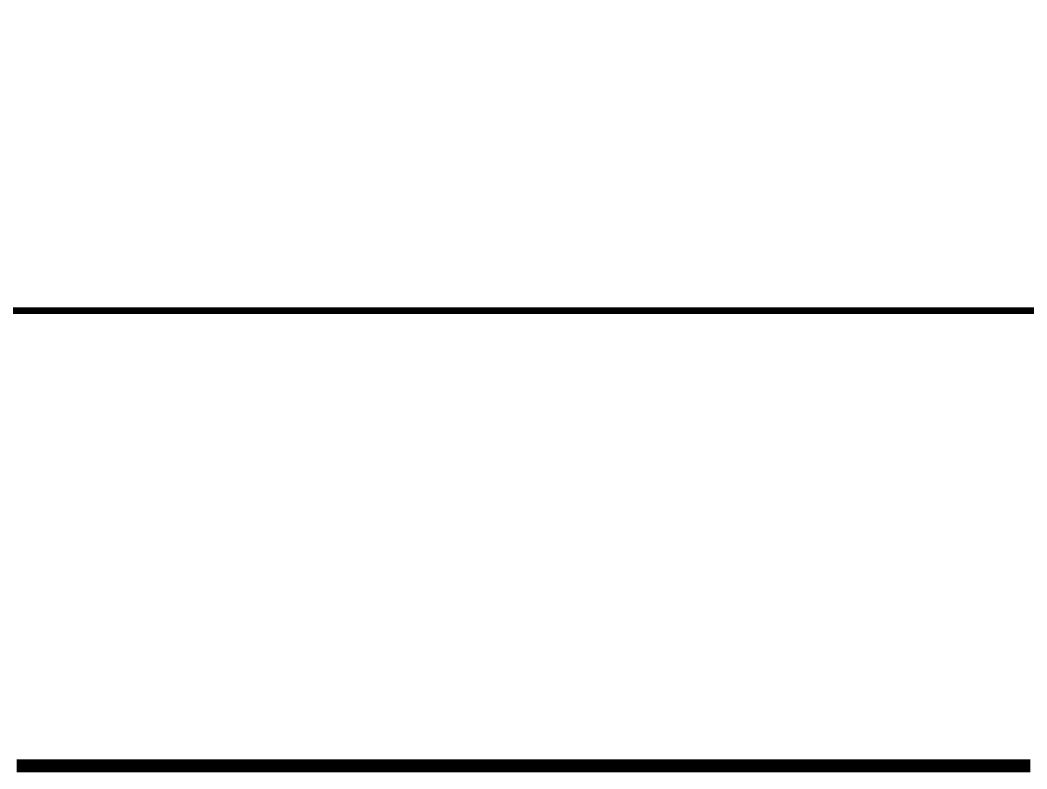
# Model space of a CAD drawing. Header units: inches. Extents: x 16 to 776, y 37 to 575.
# Drawn here: x 648.42 to 674.42, y 415.83 to 435.17 of the extents above; entities that cross this region are included whole.
import ezdxf

# ---------------------------------------------------------------- set-up
doc = ezdxf.new("R2010")
doc.units = ezdxf.units.IN
doc.header["$MEASUREMENT"] = 0
doc.layers.add('P', color=250, linetype='CONTINUOUS', lineweight=100)
doc.layers.add('Text', color=250, linetype='CONTINUOUS', lineweight=100)
doc.styles.get("Standard").update_dxf_attribs({"font": 'txt', "width": 0.75})

msp = doc.modelspace()

# ---------------------------------------------------------------- linework, layer by layer
at = {"layer": 'P', "color": 0, "linetype": 'Continuous'}
for points in [[(635, 427.667), (700.5, 427.667)], [(648.333, 416), (648.5, 416)], [(648.333, 416), (648.5, 416)], [(648.5, 416), (648.667, 416)], [(648.5, 416), (648.667, 416)], [(648.667, 416), (648.667, 416)], [(648.667, 416), (648.833, 416)], [(648.667, 416), (648.667, 416)], [(648.667, 416), (648.833, 416)], [(648.833, 416), (649, 416)], [(648.833, 416), (649, 416)], [(649, 416), (649, 416)], [(649, 416), (649.167, 416)], [(649, 416), (649, 416)], [(649, 416), (649.167, 416)], [(649.167, 416), (649.333, 416)], [(649.167, 416), (649.333, 416)], [(649.333, 416), (649.5, 416)], [(649.333, 416), (649.5, 416)], [(649.5, 416), (649.5, 416)], [(649.5, 416), (649.667, 416)], [(649.5, 416), (649.5, 416)], [(649.5, 416), (649.667, 416)], [(649.667, 416), (649.833, 416)], [(649.667, 416), (649.833, 416)], [(649.833, 416), (650, 416)], [(649.833, 416), (650, 416)], [(650, 416), (650, 416)], [(650, 416), (650.167, 416)], [(650, 416), (650, 416)], [(650, 416), (650.167, 416)], [(650.167, 416), (650.333, 416)], [(650.167, 416), (650.333, 416)], [(650.333, 416), (650.333, 416)], [(650.333, 416), (650.5, 416)], [(650.333, 416), (650.333, 416)], [(650.333, 416), (650.5, 416)], [(650.5, 416), (650.667, 416)], [(650.5, 416), (650.667, 416)], [(650.5, 416), (650.667, 416)], [(650.667, 416), (650.833, 416)], [(650.667, 416), (650.833, 416)], [(650.667, 416), (650.833, 416)], [(650.667, 416), (650.833, 416)], [(650.833, 416), (650.833, 416)], [(650.833, 416), (650.833, 416)], [(650.833, 416), (651, 416)], [(650.833, 416), (650.833, 416)], [(650.833, 416), (651, 416)], [(651, 416), (651.167, 416)], [(651, 416), (651.167, 416)], [(651.167, 416), (651.167, 416)], [(651.167, 416), (651.333, 416)], [(651.167, 416), (651.167, 416)], [(651.167, 416), (651.333, 416)], [(651.167, 416), (651.167, 416)], [(651.167, 416), (651.333, 416)], [(651.333, 416), (651.5, 416)], [(651.333, 416), (651.5, 416)], [(651.5, 416), (651.667, 416)], [(651.5, 416), (651.667, 416)], [(651.667, 416), (651.667, 416)], [(651.667, 416), (651.833, 416)], [(651.667, 416), (651.667, 416)], [(651.667, 416), (651.833, 416)], [(651.667, 416), (651.667, 416)], [(651.667, 416), (651.833, 416)], [(651.833, 416), (652, 416)], [(651.833, 416), (652, 416)], [(652, 416), (652, 416)], [(652, 416), (652.167, 416)], [(652, 416), (652, 416)], [(652, 416), (652.167, 416)], [(652, 416), (652.167, 416)], [(652.167, 416), (652.333, 416)], [(652.167, 416), (652.333, 416)], [(652.167, 416), (652.333, 416)], [(652.333, 416), (652.5, 416)], [(652.333, 416), (652.5, 416)], [(652.5, 416), (652.5, 416)], [(652.5, 416), (652.667, 416)], [(652.5, 416), (652.5, 416)], [(652.5, 416), (652.667, 416)], [(652.667, 416), (652.833, 416)], [(652.667, 416), (652.833, 416)], [(652.667, 416), (652.833, 416)], [(652.833, 416), (653, 416)], [(652.833, 416), (653, 416)], [(652.833, 416), (653, 416)], [(653, 416), (653, 416)], [(653, 416), (653.167, 416)], [(653, 416), (653, 416)], [(653, 416), (653.167, 416)], [(653.167, 416), (653.333, 416)], [(653.167, 416), (653.333, 416)], [(653.333, 416), (653.333, 416)], [(653.333, 416), (653.5, 416)], [(653.333, 416), (653.333, 416)], [(653.333, 416), (653.5, 416)], [(653.5, 416), (653.667, 416)], [(653.5, 416), (653.667, 416)], [(653.667, 416), (653.833, 416)], [(653.667, 416), (653.833, 416)], [(653.833, 416), (653.833, 416)], [(653.833, 416), (654, 416)], [(653.833, 416), (653.833, 416)], [(653.833, 416), (654, 416)], [(654, 416), (654.167, 416)], [(654, 416), (654.167, 416)], [(654.167, 416), (654.167, 416)], [(654.167, 416), (654.333, 416)], [(654.167, 416), (654.167, 416)], [(654.167, 416), (654.333, 416)], [(654.333, 416), (654.5, 416)], [(654.333, 416), (654.5, 416)], [(654.5, 416), (654.667, 416)], [(654.5, 416), (654.667, 416)], [(654.667, 416), (654.667, 416)], [(654.667, 416), (654.833, 416)], [(654.667, 416), (654.667, 416)], [(654.667, 416), (654.833, 416)], [(654.833, 416), (655, 416)], [(654.833, 416), (655, 416)], [(655, 416), (655, 416)], [(655, 416), (655.167, 416)], [(655, 416), (655, 416)], [(655, 416), (655.167, 416)], [(655.167, 416), (655.333, 416)], [(655.167, 416), (655.333, 416)], [(655.333, 416), (655.5, 416)], [(655.333, 416), (655.5, 416)], [(655.5, 416), (655.5, 416)], [(655.5, 416), (655.667, 416)], [(655.5, 416), (655.5, 416)], [(655.5, 416), (655.667, 416)], [(655.667, 416), (655.833, 416)], [(655.667, 416), (655.833, 416)], [(655.833, 416), (656, 416)], [(655.833, 416), (656, 416)], [(656, 416), (656, 416)], [(656, 416), (656.167, 416)], [(656, 416), (656, 416)], [(656, 416), (656.167, 416)], [(656.167, 416), (656.333, 416)], [(656.167, 416), (656.333, 416)], [(656.333, 416), (656.333, 416)], [(656.333, 416), (656.5, 416)], [(656.333, 416), (656.333, 416)], [(656.333, 416), (656.5, 416)], [(656.5, 416), (656.667, 416)], [(656.5, 416), (656.667, 416)], [(656.667, 416), (656.833, 416)], [(656.667, 416), (656.833, 416)], [(656.833, 416), (656.833, 416)], [(656.833, 416), (657, 416)], [(656.833, 416), (656.833, 416)], [(656.833, 416), (657, 416)], [(657, 416), (657.167, 416)], [(657, 416), (657.167, 416)], [(657.167, 416), (657.167, 416)], [(657.167, 416), (657.333, 416)], [(657.167, 416), (657.167, 416)], [(657.167, 416), (657.333, 416)], [(657.333, 416), (657.5, 416)], [(657.333, 416), (657.5, 416)], [(657.5, 416), (657.667, 416)], [(657.5, 416), (657.667, 416)], [(657.667, 416), (657.667, 416)], [(657.667, 416), (657.833, 416)], [(657.667, 416), (657.667, 416)], [(657.667, 416), (657.833, 416)], [(657.833, 416), (658, 416)], [(657.833, 416), (658, 416)], [(658, 416), (658, 416)], [(658, 416), (658.167, 416)], [(658, 416), (658, 416)], [(658, 416), (658.167, 416)], [(658.167, 416), (658.333, 416)], [(658.167, 416), (658.333, 416)], [(658.333, 416), (658.5, 416)], [(658.333, 416), (658.5, 416)], [(658.5, 416), (658.5, 416)], [(658.5, 416), (658.667, 416)], [(658.5, 416), (658.5, 416)], [(658.5, 416), (658.667, 416)], [(658.667, 416), (658.833, 416)], [(658.667, 416), (658.833, 416)], [(658.833, 416), (659, 416)], [(658.833, 416), (659, 416)], [(659, 416), (659, 416)], [(659, 416), (659.167, 416)], [(659, 416), (659, 416)], [(659, 416), (659.167, 416)], [(659, 416), (659, 416)], [(659, 416), (659.167, 416)], [(659.167, 416), (659.333, 416)], [(659.167, 416), (659.333, 416)], [(659.333, 416), (659.333, 416)], [(659.333, 416), (659.5, 416)], [(659.333, 416), (659.333, 416)], [(659.333, 416), (659.5, 416)], [(659.333, 416), (659.5, 416)], [(659.5, 416), (659.667, 416)], [(659.5, 416), (659.667, 416)], [(659.5, 416), (659.667, 416)], [(659.667, 416), (659.833, 416)], [(659.667, 416), (659.833, 416)], [(659.833, 416), (659.833, 416)], [(659.833, 416), (660, 416)], [(659.833, 416), (659.833, 416)], [(659.833, 416), (660, 416)], [(659.833, 416), (660, 416)], [(660, 416), (660.167, 416)], [(660, 416), (660.167, 416)], [(660, 416), (660.167, 416)], [(660.167, 416), (660.167, 416)], [(660.167, 416), (660.333, 416)], [(660.167, 416), (660.167, 416)], [(660.167, 416), (660.333, 416)], [(660.333, 416), (660.5, 416)], [(660.333, 416), (660.5, 416)], [(660.333, 416), (660.5, 416)], [(660.5, 416), (660.667, 416)], [(660.5, 416), (660.667, 416)], [(660.5, 416), (660.667, 416)], [(660.667, 416), (660.667, 416)], [(660.667, 416), (660.833, 416)], [(660.667, 416), (660.667, 416)], [(660.667, 416), (660.833, 416)], [(660.833, 416), (661, 416)], [(660.833, 416), (661, 416)], [(661, 416), (661, 416)], [(661, 416), (661.167, 416)], [(661, 416), (661, 416)], [(661, 416), (661.167, 416)], [(661.167, 416), (661.333, 416)], [(661.167, 416), (661.333, 416)], [(661.333, 416), (661.5, 416)], [(661.333, 416), (661.5, 416)], [(661.5, 416), (661.5, 416)], [(661.5, 416), (661.667, 416)], [(661.5, 416), (661.5, 416)], [(661.5, 416), (661.667, 416)], [(661.667, 416), (661.833, 416)], [(661.667, 416), (661.833, 416)], [(661.833, 416), (662, 416)], [(661.833, 416), (662, 416)], [(662, 416), (662, 416)], [(662, 416), (662.167, 416)], [(662, 416), (662, 416)], [(662, 416), (662.167, 416)], [(662.167, 416), (662.333, 416)], [(662.167, 416), (662.333, 416)], [(662.333, 416), (662.333, 416)], [(662.333, 416), (662.5, 416)], [(662.333, 416), (662.333, 416)], [(662.333, 416), (662.5, 416)], [(662.5, 416), (662.667, 416)], [(662.5, 416), (662.667, 416)], [(662.5, 416), (662.667, 416)], [(662.667, 416), (662.833, 416)], [(662.667, 416), (662.833, 416)], [(662.667, 416), (662.833, 416)], [(662.833, 416), (662.833, 416)], [(662.833, 416), (663, 416)], [(662.833, 416), (662.833, 416)], [(662.833, 416), (663, 416)], [(663, 416), (663.167, 416)], [(663, 416), (663.167, 416)], [(663.167, 416), (663.167, 416)], [(663.167, 416), (663.333, 416)], [(663.167, 416), (663.167, 416)], [(663.167, 416), (663.333, 416)], [(663.333, 416), (663.5, 416)], [(663.333, 416), (663.5, 416)], [(663.5, 416), (663.667, 416)], [(663.5, 416), (663.667, 416)], [(663.667, 416), (663.667, 416)], [(663.667, 416), (663.833, 416)], [(663.667, 416), (663.667, 416)], [(663.667, 416), (663.833, 416)], [(663.833, 416), (664, 416)], [(663.833, 416), (664, 416)], [(664, 416), (664, 416)], [(664, 416), (664.167, 416)], [(664, 416), (664, 416)], [(664, 416), (664.167, 416)], [(664.167, 416), (664.333, 416)], [(664.167, 416), (664.333, 416)], [(664.333, 416), (664.5, 416)], [(664.333, 416), (664.5, 416)], [(664.5, 416), (664.5, 416)], [(664.5, 416), (664.667, 416)], [(664.5, 416), (664.5, 416)], [(664.5, 416), (664.667, 416)], [(664.667, 416), (664.833, 416)], [(664.667, 416), (664.833, 416)], [(664.667, 416), (664.833, 416)], [(664.833, 416), (665, 416)], [(664.833, 416), (665, 416)], [(664.833, 416), (665, 416)], [(665, 416), (665, 416)], [(665, 416), (665.167, 416)], [(665, 416), (665, 416)], [(665, 416), (665.167, 416)], [(665.167, 416), (665.333, 416)], [(665.167, 416), (665.333, 416)], [(665.167, 416), (665.333, 416)], [(665.333, 416), (665.333, 416)], [(665.333, 416), (665.333, 416)], [(665.333, 416), (665.5, 416)], [(665.333, 416), (665.333, 416)], [(665.333, 416), (665.5, 416)], [(665.5, 416), (665.667, 416)], [(665.5, 416), (665.667, 416)], [(665.667, 416), (665.833, 416)], [(665.667, 416), (665.833, 416)], [(665.833, 416), (665.833, 416)], [(665.833, 416), (666, 416)], [(665.833, 416), (665.833, 416)], [(665.833, 416), (666, 416)], [(666, 416), (666.167, 416)], [(666, 416), (666.167, 416)], [(666.167, 416), (666.167, 416)], [(666.167, 416), (666.333, 416)], [(666.167, 416), (666.167, 416)], [(666.167, 416), (666.333, 416)], [(666.333, 416), (666.5, 416)], [(666.333, 416), (666.5, 416)], [(666.5, 416), (666.667, 416)], [(666.5, 416), (666.667, 416)], [(666.667, 416), (666.667, 416)], [(666.667, 416), (666.833, 416)], [(666.667, 416), (666.667, 416)], [(666.667, 416), (666.833, 416)], [(666.667, 416), (666.833, 416)], [(666.833, 416), (667, 416)], [(666.833, 416), (667, 416)], [(666.833, 416), (667, 416)], [(667, 416), (667, 416)], [(667, 416), (667.167, 416)], [(667, 416), (667, 416)], [(667, 416), (667.167, 416)], [(667.167, 416), (667.333, 416)], [(667.167, 416), (667.333, 416)], [(667.167, 416), (667.333, 416)], [(667.333, 416), (667.5, 416)], [(667.333, 416), (667.5, 416)], [(667.333, 416), (667.5, 416)], [(667.5, 416), (667.5, 416)], [(667.5, 416), (667.667, 416)], [(667.5, 416), (667.5, 416)], [(667.5, 416), (667.667, 416)], [(667.667, 416), (667.833, 416)], [(667.667, 416), (667.833, 416)], [(667.667, 416), (667.833, 416)], [(667.833, 416), (668, 416)], [(667.833, 416), (668, 416)], [(667.833, 416), (668, 416)], [(668, 416), (668, 416)], [(668, 416), (668.167, 416)], [(668, 416), (668, 416)], [(668, 416), (668.167, 416)], [(668.167, 416), (668.333, 416)], [(668.167, 416), (668.333, 416)], [(668.167, 416), (668.333, 416)], [(668.333, 416), (668.333, 416)], [(668.333, 416), (668.333, 416)], [(668.333, 416), (668.5, 416)], [(668.333, 416), (668.333, 416)], [(668.333, 416), (668.5, 416)], [(668.5, 416), (668.667, 416)], [(668.5, 416), (668.667, 416)], [(668.667, 416), (668.833, 416)], [(668.667, 416), (668.833, 416)], [(668.833, 416), (668.833, 416)], [(668.833, 416), (669, 416)], [(668.833, 416), (668.833, 416)], [(668.833, 416), (669, 416)], [(669, 416), (669.167, 416)], [(669, 416), (669.167, 416)], [(669.167, 416), (669.167, 416)], [(669.167, 416), (669.333, 416)], [(669.167, 416), (669.167, 416)], [(669.167, 416), (669.333, 416)], [(669.333, 416), (669.5, 416)], [(669.333, 416), (669.5, 416)], [(669.5, 416), (669.667, 416)], [(669.5, 416), (669.667, 416)], [(669.667, 416), (669.667, 416)], [(669.667, 416), (669.833, 416)], [(669.667, 416), (669.667, 416)], [(669.667, 416), (669.833, 416)], [(669.833, 416), (670, 416)], [(669.833, 416), (670, 416)], [(670, 416), (670, 416)], [(670, 416), (670.167, 416)], [(670, 416), (670, 416)], [(670, 416), (670.167, 416)], [(670.167, 416), (670.333, 416)], [(670.167, 416), (670.333, 416)], [(670.333, 416), (670.5, 416)], [(670.333, 416), (670.5, 416)], [(670.5, 416), (670.5, 416)], [(670.5, 416), (670.667, 416)], [(670.5, 416), (670.5, 416)], [(670.5, 416), (670.667, 416)], [(670.667, 416), (670.833, 416)], [(670.667, 416), (670.833, 416)], [(670.833, 416), (671, 416)], [(670.833, 416), (671, 416)], [(671, 416), (671, 416)], [(671, 416), (671.167, 416)], [(671, 416), (671, 416)], [(671, 416), (671.167, 416)], [(671.167, 416), (671.333, 416)], [(671.167, 416), (671.333, 416)], [(671.333, 416), (671.333, 416)], [(671.333, 416), (671.5, 416)], [(671.333, 416), (671.333, 416)], [(671.333, 416), (671.5, 416)], [(671.5, 416), (671.667, 416)], [(671.5, 416), (671.667, 416)], [(671.667, 416), (671.833, 416)], [(671.667, 416), (671.833, 416)], [(671.833, 416), (671.833, 416)], [(671.833, 416), (672, 416)], [(671.833, 416), (671.833, 416)], [(671.833, 416), (672, 416)], [(672, 416), (672.167, 416)], [(672, 416), (672.167, 416)], [(672.167, 416), (672.167, 416)], [(672.167, 416), (672.333, 416)], [(672.167, 416), (672.167, 416)], [(672.167, 416), (672.333, 416)], [(672.333, 416), (672.5, 416)], [(672.333, 416), (672.5, 416)], [(672.333, 416), (672.5, 416)], [(672.5, 416), (672.667, 416)], [(672.5, 416), (672.667, 416)], [(672.5, 416), (672.667, 416)], [(672.667, 416), (672.667, 416)], [(672.667, 416), (672.833, 416)], [(672.667, 416), (672.667, 416)], [(672.667, 416), (672.833, 416)], [(672.833, 416), (673, 416)], [(672.833, 416), (673, 416)], [(673, 416), (673, 416)], [(673, 416), (673.167, 416)], [(673, 416), (673, 416)], [(673, 416), (673.167, 416)], [(673, 416), (673, 416)], [(673, 416), (673.167, 416)], [(673.167, 416), (673.333, 416)], [(673.167, 416), (673.333, 416)], [(673.333, 416), (673.5, 416)], [(673.333, 416), (673.5, 416)], [(673.5, 416), (673.5, 416)], [(673.5, 416), (673.667, 416)], [(673.5, 416), (673.5, 416)], [(673.5, 416), (673.667, 416)], [(673.5, 416), (673.5, 416)], [(673.5, 416), (673.667, 416)], [(673.667, 416), (673.833, 416)], [(673.667, 416), (673.833, 416)], [(673.833, 416), (674, 416)], [(673.833, 416), (674, 416)], [(674, 416), (674, 416)], [(674, 416), (674.167, 416)], [(674, 416), (674, 416)], [(674, 416), (674.167, 416)], [(674, 416), (674, 416)], [(674, 416), (674.167, 416)], [(674.167, 416), (674.333, 416)], [(674.167, 416), (674.333, 416)], [(674.333, 416), (674.333, 416)], [(674.333, 416), (674.5, 416)], [(674.333, 416), (674.333, 416)], [(674.333, 416), (674.5, 416)], [(648.333, 415.833), (648.5, 415.833)], [(648.333, 415.833), (648.5, 415.833)], [(648.5, 415.833), (648.667, 415.833)], [(648.5, 415.833), (648.667, 415.833)], [(648.5, 415.833), (648.667, 415.833)], [(648.667, 415.833), (648.667, 415.833)], [(648.667, 415.833), (648.667, 415.833)], [(648.667, 415.833), (648.833, 415.833)], [(648.667, 415.833), (648.667, 415.833)], [(648.667, 415.833), (648.833, 415.833)], [(648.667, 415.833), (648.833, 415.833)], [(648.833, 415.833), (649, 415.833)], [(648.833, 415.833), (649, 415.833)], [(648.833, 415.833), (649, 415.833)], [(649, 415.833), (649, 415.833)], [(649, 415.833), (649, 415.833)], [(649, 415.833), (649.167, 415.833)], [(649, 415.833), (649.167, 415.833)], [(649, 415.833), (649.167, 415.833)], [(649.167, 415.833), (649.333, 415.833)], [(649.167, 415.833), (649.333, 415.833)], [(649.167, 415.833), (649.333, 415.833)], [(649.333, 415.833), (649.5, 415.833)], [(649.333, 415.833), (649.5, 415.833)], [(649.333, 415.833), (649.5, 415.833)], [(649.5, 415.833), (649.5, 415.833)], [(649.5, 415.833), (649.5, 415.833)], [(649.5, 415.833), (649.667, 415.833)], [(649.5, 415.833), (649.667, 415.833)], [(649.5, 415.833), (649.667, 415.833)], [(649.667, 415.833), (649.833, 415.833)], [(649.667, 415.833), (649.833, 415.833)], [(649.667, 415.833), (649.833, 415.833)], [(649.833, 415.833), (650, 415.833)], [(649.833, 415.833), (650, 415.833)], [(649.833, 415.833), (650, 415.833)], [(650, 415.833), (650, 415.833)], [(650, 415.833), (650, 415.833)], [(650, 415.833), (650.167, 415.833)], [(650, 415.833), (650.167, 415.833)], [(650, 415.833), (650.167, 415.833)], [(650.167, 415.833), (650.333, 415.833)], [(650.167, 415.833), (650.333, 415.833)], [(650.167, 415.833), (650.333, 415.833)], [(650.333, 415.833), (650.333, 415.833)], [(650.333, 415.833), (650.333, 415.833)], [(650.333, 415.833), (650.5, 415.833)], [(650.333, 415.833), (650.333, 415.833)], [(650.333, 415.833), (650.5, 415.833)], [(650.5, 415.833), (650.667, 415.833)], [(650.5, 415.833), (650.667, 415.833)], [(650.5, 415.833), (650.667, 415.833)], [(650.667, 415.833), (650.833, 415.833)], [(650.667, 415.833), (650.833, 415.833)], [(650.667, 415.833), (650.833, 415.833)], [(650.667, 415.833), (650.833, 415.833)], [(650.833, 415.833), (650.833, 415.833)], [(650.833, 415.833), (650.833, 415.833)], [(650.833, 415.833), (650.833, 415.833)], [(650.833, 415.833), (651, 415.833)], [(650.833, 415.833), (650.833, 415.833)], [(650.833, 415.833), (651, 415.833)], [(650.833, 415.833), (651, 415.833)], [(651, 415.833), (651.167, 415.833)], [(651, 415.833), (651.167, 415.833)], [(651.167, 415.833), (651.167, 415.833)], [(651.167, 415.833), (651.167, 415.833)], [(651.167, 415.833), (651.333, 415.833)], [(651.167, 415.833), (651.167, 415.833)], [(651.167, 415.833), (651.333, 415.833)], [(651.167, 415.833), (651.333, 415.833)], [(651.167, 415.833), (651.333, 415.833)], [(651.333, 415.833), (651.5, 415.833)], [(651.333, 415.833), (651.5, 415.833)], [(651.333, 415.833), (651.5, 415.833)], [(651.5, 415.833), (651.667, 415.833)], [(651.5, 415.833), (651.667, 415.833)], [(651.667, 415.833), (651.667, 415.833)], [(651.667, 415.833), (651.667, 415.833)], [(651.667, 415.833), (651.833, 415.833)], [(651.667, 415.833), (651.667, 415.833)], [(651.667, 415.833), (651.833, 415.833)], [(651.667, 415.833), (651.833, 415.833)], [(651.667, 415.833), (651.833, 415.833)], [(651.833, 415.833), (652, 415.833)], [(651.833, 415.833), (652, 415.833)], [(651.833, 415.833), (652, 415.833)], [(652, 415.833), (652, 415.833)], [(652, 415.833), (652, 415.833)], [(652, 415.833), (652.167, 415.833)], [(652, 415.833), (652.167, 415.833)], [(652, 415.833), (652.167, 415.833)], [(652.167, 415.833), (652.333, 415.833)], [(652.167, 415.833), (652.333, 415.833)], [(652.167, 415.833), (652.333, 415.833)], [(652.167, 415.833), (652.333, 415.833)], [(652.333, 415.833), (652.5, 415.833)], [(652.333, 415.833), (652.5, 415.833)], [(652.333, 415.833), (652.5, 415.833)], [(652.5, 415.833), (652.5, 415.833)], [(652.5, 415.833), (652.5, 415.833)], [(652.5, 415.833), (652.667, 415.833)], [(652.5, 415.833), (652.5, 415.833)], [(652.5, 415.833), (652.667, 415.833)], [(652.667, 415.833), (652.833, 415.833)], [(652.667, 415.833), (652.833, 415.833)], [(652.667, 415.833), (652.833, 415.833)], [(652.833, 415.833), (653, 415.833)], [(652.833, 415.833), (653, 415.833)], [(652.833, 415.833), (653, 415.833)], [(652.833, 415.833), (653, 415.833)], [(653, 415.833), (653, 415.833)], [(653, 415.833), (653, 415.833)], [(653, 415.833), (653.167, 415.833)], [(653, 415.833), (653, 415.833)], [(653, 415.833), (653.167, 415.833)], [(653, 415.833), (653.167, 415.833)], [(653.167, 415.833), (653.333, 415.833)], [(653.167, 415.833), (653.333, 415.833)], [(653.333, 415.833), (653.333, 415.833)], [(653.333, 415.833), (653.333, 415.833)], [(653.333, 415.833), (653.5, 415.833)], [(653.333, 415.833), (653.333, 415.833)], [(653.333, 415.833), (653.5, 415.833)], [(653.333, 415.833), (653.5, 415.833)], [(653.5, 415.833), (653.667, 415.833)], [(653.5, 415.833), (653.667, 415.833)], [(653.5, 415.833), (653.667, 415.833)], [(653.667, 415.833), (653.833, 415.833)], [(653.667, 415.833), (653.833, 415.833)], [(653.833, 415.833), (653.833, 415.833)], [(653.833, 415.833), (653.833, 415.833)], [(653.833, 415.833), (654, 415.833)], [(653.833, 415.833), (653.833, 415.833)], [(653.833, 415.833), (654, 415.833)], [(653.833, 415.833), (654, 415.833)], [(654, 415.833), (654.167, 415.833)], [(654, 415.833), (654.167, 415.833)], [(654, 415.833), (654.167, 415.833)], [(654.167, 415.833), (654.167, 415.833)], [(654.167, 415.833), (654.167, 415.833)], [(654.167, 415.833), (654.333, 415.833)], [(654.167, 415.833), (654.333, 415.833)], [(654.167, 415.833), (654.333, 415.833)], [(654.333, 415.833), (654.5, 415.833)], [(654.333, 415.833), (654.5, 415.833)], [(654.333, 415.833), (654.5, 415.833)], [(654.5, 415.833), (654.667, 415.833)], [(654.5, 415.833), (654.667, 415.833)], [(654.5, 415.833), (654.667, 415.833)], [(654.667, 415.833), (654.667, 415.833)], [(654.667, 415.833), (654.667, 415.833)], [(654.667, 415.833), (654.833, 415.833)], [(654.667, 415.833), (654.667, 415.833)], [(654.667, 415.833), (654.833, 415.833)], [(654.833, 415.833), (655, 415.833)], [(654.833, 415.833), (655, 415.833)], [(654.833, 415.833), (655, 415.833)], [(655, 415.833), (655, 415.833)], [(655, 415.833), (655, 415.833)], [(655, 415.833), (655.167, 415.833)], [(655, 415.833), (655, 415.833)], [(655, 415.833), (655.167, 415.833)], [(655, 415.833), (655.167, 415.833)], [(655.167, 415.833), (655.333, 415.833)], [(655.167, 415.833), (655.333, 415.833)], [(655.333, 415.833), (655.5, 415.833)], [(655.333, 415.833), (655.5, 415.833)], [(655.333, 415.833), (655.5, 415.833)], [(655.5, 415.833), (655.5, 415.833)], [(655.5, 415.833), (655.5, 415.833)], [(655.5, 415.833), (655.667, 415.833)], [(655.5, 415.833), (655.5, 415.833)], [(655.5, 415.833), (655.667, 415.833)], [(655.5, 415.833), (655.667, 415.833)], [(655.667, 415.833), (655.833, 415.833)], [(655.667, 415.833), (655.833, 415.833)], [(655.833, 415.833), (656, 415.833)], [(655.833, 415.833), (656, 415.833)], [(655.833, 415.833), (656, 415.833)], [(656, 415.833), (656, 415.833)], [(656, 415.833), (656, 415.833)], [(656, 415.833), (656.167, 415.833)], [(656, 415.833), (656, 415.833)], [(656, 415.833), (656.167, 415.833)], [(656, 415.833), (656.167, 415.833)], [(656.167, 415.833), (656.333, 415.833)], [(656.167, 415.833), (656.333, 415.833)], [(656.333, 415.833), (656.333, 415.833)], [(656.333, 415.833), (656.333, 415.833)], [(656.333, 415.833), (656.5, 415.833)], [(656.333, 415.833), (656.333, 415.833)], [(656.333, 415.833), (656.5, 415.833)], [(656.333, 415.833), (656.5, 415.833)], [(656.5, 415.833), (656.667, 415.833)], [(656.5, 415.833), (656.667, 415.833)], [(656.5, 415.833), (656.667, 415.833)], [(656.667, 415.833), (656.833, 415.833)], [(656.667, 415.833), (656.833, 415.833)], [(656.667, 415.833), (656.833, 415.833)], [(656.833, 415.833), (656.833, 415.833)], [(656.833, 415.833), (656.833, 415.833)], [(656.833, 415.833), (657, 415.833)], [(656.833, 415.833), (657, 415.833)], [(656.833, 415.833), (657, 415.833)], [(657, 415.833), (657.167, 415.833)], [(657, 415.833), (657.167, 415.833)], [(657, 415.833), (657.167, 415.833)], [(657.167, 415.833), (657.167, 415.833)], [(657.167, 415.833), (657.167, 415.833)], [(657.167, 415.833), (657.333, 415.833)], [(657.167, 415.833), (657.167, 415.833)], [(657.167, 415.833), (657.333, 415.833)], [(657.333, 415.833), (657.5, 415.833)], [(657.333, 415.833), (657.5, 415.833)], [(657.333, 415.833), (657.5, 415.833)], [(657.5, 415.833), (657.667, 415.833)], [(657.5, 415.833), (657.667, 415.833)], [(657.5, 415.833), (657.667, 415.833)], [(657.667, 415.833), (657.667, 415.833)], [(657.667, 415.833), (657.667, 415.833)], [(657.667, 415.833), (657.833, 415.833)], [(657.667, 415.833), (657.667, 415.833)], [(657.667, 415.833), (657.833, 415.833)], [(657.833, 415.833), (658, 415.833)], [(657.833, 415.833), (658, 415.833)], [(657.833, 415.833), (658, 415.833)], [(658, 415.833), (658, 415.833)], [(658, 415.833), (658, 415.833)], [(658, 415.833), (658.167, 415.833)], [(658, 415.833), (658, 415.833)], [(658, 415.833), (658.167, 415.833)], [(658, 415.833), (658.167, 415.833)], [(658.167, 415.833), (658.333, 415.833)], [(658.167, 415.833), (658.333, 415.833)], [(658.333, 415.833), (658.5, 415.833)], [(658.333, 415.833), (658.5, 415.833)], [(658.333, 415.833), (658.5, 415.833)], [(658.5, 415.833), (658.5, 415.833)], [(658.5, 415.833), (658.5, 415.833)], [(658.5, 415.833), (658.667, 415.833)], [(658.5, 415.833), (658.5, 415.833)], [(658.5, 415.833), (658.667, 415.833)], [(658.5, 415.833), (658.667, 415.833)], [(658.667, 415.833), (658.833, 415.833)], [(658.667, 415.833), (658.833, 415.833)], [(658.667, 415.833), (658.833, 415.833)], [(658.833, 415.833), (659, 415.833)], [(658.833, 415.833), (659, 415.833)], [(659, 415.833), (659, 415.833)], [(659, 415.833), (659, 415.833)], [(659, 415.833), (659.167, 415.833)], [(659, 415.833), (659, 415.833)], [(659, 415.833), (659.167, 415.833)], [(659, 415.833), (659.167, 415.833)], [(659, 415.833), (659.167, 415.833)], [(659.167, 415.833), (659.333, 415.833)], [(659.167, 415.833), (659.333, 415.833)], [(659.167, 415.833), (659.333, 415.833)], [(659.333, 415.833), (659.333, 415.833)], [(659.333, 415.833), (659.333, 415.833)], [(659.333, 415.833), (659.5, 415.833)], [(659.333, 415.833), (659.5, 415.833)], [(659.333, 415.833), (659.5, 415.833)], [(659.5, 415.833), (659.667, 415.833)], [(659.5, 415.833), (659.667, 415.833)], [(659.5, 415.833), (659.667, 415.833)], [(659.5, 415.833), (659.667, 415.833)], [(659.667, 415.833), (659.833, 415.833)], [(659.667, 415.833), (659.833, 415.833)], [(659.667, 415.833), (659.833, 415.833)], [(659.833, 415.833), (659.833, 415.833)], [(659.833, 415.833), (659.833, 415.833)], [(659.833, 415.833), (660, 415.833)], [(659.833, 415.833), (660, 415.833)], [(659.833, 415.833), (660, 415.833)], [(660, 415.833), (660.167, 415.833)], [(660, 415.833), (660.167, 415.833)], [(660, 415.833), (660.167, 415.833)], [(660, 415.833), (660.167, 415.833)], [(660.167, 415.833), (660.167, 415.833)], [(660.167, 415.833), (660.167, 415.833)], [(660.167, 415.833), (660.333, 415.833)], [(660.167, 415.833), (660.167, 415.833)], [(660.167, 415.833), (660.333, 415.833)], [(660.333, 415.833), (660.5, 415.833)], [(660.333, 415.833), (660.5, 415.833)], [(660.333, 415.833), (660.5, 415.833)], [(660.5, 415.833), (660.667, 415.833)], [(660.5, 415.833), (660.667, 415.833)], [(660.5, 415.833), (660.667, 415.833)], [(660.5, 415.833), (660.667, 415.833)], [(660.667, 415.833), (660.667, 415.833)], [(660.667, 415.833), (660.667, 415.833)], [(660.667, 415.833), (660.833, 415.833)], [(660.667, 415.833), (660.667, 415.833)], [(660.667, 415.833), (660.833, 415.833)], [(660.667, 415.833), (660.833, 415.833)], [(660.833, 415.833), (661, 415.833)], [(660.833, 415.833), (661, 415.833)], [(660.833, 415.833), (661, 415.833)], [(661, 415.833), (661, 415.833)], [(661, 415.833), (661, 415.833)], [(661, 415.833), (661.167, 415.833)], [(661, 415.833), (661.167, 415.833)], [(661, 415.833), (661.167, 415.833)], [(661.167, 415.833), (661.333, 415.833)], [(661.167, 415.833), (661.333, 415.833)], [(661.167, 415.833), (661.333, 415.833)], [(661.333, 415.833), (661.5, 415.833)], [(661.333, 415.833), (661.5, 415.833)], [(661.333, 415.833), (661.5, 415.833)], [(661.5, 415.833), (661.5, 415.833)], [(661.5, 415.833), (661.5, 415.833)], [(661.5, 415.833), (661.667, 415.833)], [(661.5, 415.833), (661.667, 415.833)], [(661.5, 415.833), (661.667, 415.833)], [(661.667, 415.833), (661.833, 415.833)], [(661.667, 415.833), (661.833, 415.833)], [(661.667, 415.833), (661.833, 415.833)], [(661.833, 415.833), (662, 415.833)], [(661.833, 415.833), (662, 415.833)], [(661.833, 415.833), (662, 415.833)], [(662, 415.833), (662, 415.833)], [(662, 415.833), (662, 415.833)], [(662, 415.833), (662.167, 415.833)], [(662, 415.833), (662.167, 415.833)], [(662, 415.833), (662.167, 415.833)], [(662.167, 415.833), (662.333, 415.833)], [(662.167, 415.833), (662.333, 415.833)], [(662.167, 415.833), (662.333, 415.833)], [(662.333, 415.833), (662.333, 415.833)], [(662.333, 415.833), (662.333, 415.833)], [(662.333, 415.833), (662.5, 415.833)], [(662.333, 415.833), (662.333, 415.833)], [(662.333, 415.833), (662.5, 415.833)], [(662.5, 415.833), (662.667, 415.833)], [(662.5, 415.833), (662.667, 415.833)], [(662.5, 415.833), (662.667, 415.833)], [(662.667, 415.833), (662.833, 415.833)], [(662.667, 415.833), (662.833, 415.833)], [(662.667, 415.833), (662.833, 415.833)], [(662.667, 415.833), (662.833, 415.833)], [(662.833, 415.833), (662.833, 415.833)], [(662.833, 415.833), (662.833, 415.833)], [(662.833, 415.833), (663, 415.833)], [(662.833, 415.833), (662.833, 415.833)], [(662.833, 415.833), (663, 415.833)], [(662.833, 415.833), (663, 415.833)], [(663, 415.833), (663.167, 415.833)], [(663, 415.833), (663.167, 415.833)], [(663.167, 415.833), (663.167, 415.833)], [(663.167, 415.833), (663.167, 415.833)], [(663.167, 415.833), (663.333, 415.833)], [(663.167, 415.833), (663.167, 415.833)], [(663.167, 415.833), (663.333, 415.833)], [(663.167, 415.833), (663.333, 415.833)], [(663.333, 415.833), (663.5, 415.833)], [(663.333, 415.833), (663.5, 415.833)], [(663.333, 415.833), (663.5, 415.833)], [(663.5, 415.833), (663.667, 415.833)], [(663.5, 415.833), (663.667, 415.833)], [(663.667, 415.833), (663.667, 415.833)], [(663.667, 415.833), (663.667, 415.833)], [(663.667, 415.833), (663.833, 415.833)], [(663.667, 415.833), (663.667, 415.833)], [(663.667, 415.833), (663.833, 415.833)], [(663.667, 415.833), (663.833, 415.833)], [(663.833, 415.833), (664, 415.833)], [(663.833, 415.833), (664, 415.833)], [(663.833, 415.833), (664, 415.833)], [(664, 415.833), (664, 415.833)], [(664, 415.833), (664, 415.833)], [(664, 415.833), (664.167, 415.833)], [(664, 415.833), (664.167, 415.833)], [(664, 415.833), (664.167, 415.833)], [(664.167, 415.833), (664.333, 415.833)], [(664.167, 415.833), (664.333, 415.833)], [(664.167, 415.833), (664.333, 415.833)], [(664.333, 415.833), (664.5, 415.833)], [(664.333, 415.833), (664.5, 415.833)], [(664.333, 415.833), (664.5, 415.833)], [(664.5, 415.833), (664.5, 415.833)], [(664.5, 415.833), (664.5, 415.833)], [(664.5, 415.833), (664.667, 415.833)], [(664.5, 415.833), (664.5, 415.833)], [(664.5, 415.833), (664.667, 415.833)], [(664.667, 415.833), (664.833, 415.833)], [(664.667, 415.833), (664.833, 415.833)], [(664.667, 415.833), (664.833, 415.833)], [(664.833, 415.833), (665, 415.833)], [(664.833, 415.833), (665, 415.833)], [(664.833, 415.833), (665, 415.833)], [(664.833, 415.833), (665, 415.833)], [(665, 415.833), (665, 415.833)], [(665, 415.833), (665, 415.833)], [(665, 415.833), (665.167, 415.833)], [(665, 415.833), (665, 415.833)], [(665, 415.833), (665.167, 415.833)], [(665.167, 415.833), (665.333, 415.833)], [(665.167, 415.833), (665.333, 415.833)], [(665.167, 415.833), (665.333, 415.833)], [(665.333, 415.833), (665.333, 415.833)], [(665.333, 415.833), (665.333, 415.833)], [(665.333, 415.833), (665.333, 415.833)], [(665.333, 415.833), (665.5, 415.833)], [(665.333, 415.833), (665.333, 415.833)], [(665.333, 415.833), (665.5, 415.833)], [(665.333, 415.833), (665.5, 415.833)], [(665.5, 415.833), (665.667, 415.833)], [(665.5, 415.833), (665.667, 415.833)], [(665.667, 415.833), (665.833, 415.833)], [(665.667, 415.833), (665.833, 415.833)], [(665.667, 415.833), (665.833, 415.833)], [(665.833, 415.833), (665.833, 415.833)], [(665.833, 415.833), (665.833, 415.833)], [(665.833, 415.833), (666, 415.833)], [(665.833, 415.833), (665.833, 415.833)], [(665.833, 415.833), (666, 415.833)], [(665.833, 415.833), (666, 415.833)], [(666, 415.833), (666.167, 415.833)], [(666, 415.833), (666.167, 415.833)], [(666.167, 415.833), (666.167, 415.833)], [(666.167, 415.833), (666.167, 415.833)], [(666.167, 415.833), (666.333, 415.833)], [(666.167, 415.833), (666.167, 415.833)], [(666.167, 415.833), (666.333, 415.833)], [(666.167, 415.833), (666.333, 415.833)], [(666.333, 415.833), (666.5, 415.833)], [(666.333, 415.833), (666.5, 415.833)], [(666.333, 415.833), (666.5, 415.833)], [(666.5, 415.833), (666.667, 415.833)], [(666.5, 415.833), (666.667, 415.833)], [(666.5, 415.833), (666.667, 415.833)], [(666.667, 415.833), (666.667, 415.833)], [(666.667, 415.833), (666.667, 415.833)], [(666.667, 415.833), (666.833, 415.833)], [(666.667, 415.833), (666.833, 415.833)], [(666.667, 415.833), (666.833, 415.833)], [(666.833, 415.833), (667, 415.833)], [(666.833, 415.833), (667, 415.833)], [(666.833, 415.833), (667, 415.833)], [(666.833, 415.833), (667, 415.833)], [(667, 415.833), (667, 415.833)], [(667, 415.833), (667, 415.833)], [(667, 415.833), (667.167, 415.833)], [(667, 415.833), (667, 415.833)], [(667, 415.833), (667.167, 415.833)], [(667.167, 415.833), (667.333, 415.833)], [(667.167, 415.833), (667.333, 415.833)], [(667.167, 415.833), (667.333, 415.833)], [(667.333, 415.833), (667.5, 415.833)], [(667.333, 415.833), (667.5, 415.833)], [(667.333, 415.833), (667.5, 415.833)], [(667.333, 415.833), (667.5, 415.833)], [(667.5, 415.833), (667.5, 415.833)], [(667.5, 415.833), (667.5, 415.833)], [(667.5, 415.833), (667.667, 415.833)], [(667.5, 415.833), (667.5, 415.833)], [(667.5, 415.833), (667.667, 415.833)], [(667.667, 415.833), (667.833, 415.833)], [(667.667, 415.833), (667.833, 415.833)], [(667.667, 415.833), (667.833, 415.833)], [(667.833, 415.833), (668, 415.833)], [(667.833, 415.833), (668, 415.833)], [(667.833, 415.833), (668, 415.833)], [(667.833, 415.833), (668, 415.833)], [(668, 415.833), (668, 415.833)], [(668, 415.833), (668, 415.833)], [(668, 415.833), (668.167, 415.833)], [(668, 415.833), (668, 415.833)], [(668, 415.833), (668.167, 415.833)], [(668.167, 415.833), (668.333, 415.833)], [(668.167, 415.833), (668.333, 415.833)], [(668.167, 415.833), (668.333, 415.833)], [(668.333, 415.833), (668.333, 415.833)], [(668.333, 415.833), (668.333, 415.833)], [(668.333, 415.833), (668.333, 415.833)], [(668.333, 415.833), (668.5, 415.833)], [(668.333, 415.833), (668.333, 415.833)], [(668.333, 415.833), (668.5, 415.833)], [(668.333, 415.833), (668.5, 415.833)], [(668.5, 415.833), (668.667, 415.833)], [(668.5, 415.833), (668.667, 415.833)], [(668.5, 415.833), (668.667, 415.833)], [(668.667, 415.833), (668.833, 415.833)], [(668.667, 415.833), (668.833, 415.833)], [(668.667, 415.833), (668.833, 415.833)], [(668.833, 415.833), (668.833, 415.833)], [(668.833, 415.833), (668.833, 415.833)], [(668.833, 415.833), (669, 415.833)], [(668.833, 415.833), (669, 415.833)], [(668.833, 415.833), (669, 415.833)], [(669, 415.833), (669.167, 415.833)], [(669, 415.833), (669.167, 415.833)], [(669, 415.833), (669.167, 415.833)], [(669.167, 415.833), (669.167, 415.833)], [(669.167, 415.833), (669.167, 415.833)], [(669.167, 415.833), (669.333, 415.833)], [(669.167, 415.833), (669.167, 415.833)], [(669.167, 415.833), (669.333, 415.833)], [(669.333, 415.833), (669.5, 415.833)], [(669.333, 415.833), (669.5, 415.833)], [(669.333, 415.833), (669.5, 415.833)], [(669.5, 415.833), (669.667, 415.833)], [(669.5, 415.833), (669.667, 415.833)], [(669.5, 415.833), (669.667, 415.833)], [(669.667, 415.833), (669.667, 415.833)], [(669.667, 415.833), (669.667, 415.833)], [(669.667, 415.833), (669.833, 415.833)], [(669.667, 415.833), (669.667, 415.833)], [(669.667, 415.833), (669.833, 415.833)], [(669.833, 415.833), (670, 415.833)], [(669.833, 415.833), (670, 415.833)], [(669.833, 415.833), (670, 415.833)], [(670, 415.833), (670, 415.833)], [(670, 415.833), (670, 415.833)], [(670, 415.833), (670.167, 415.833)], [(670, 415.833), (670, 415.833)], [(670, 415.833), (670.167, 415.833)], [(670, 415.833), (670.167, 415.833)], [(670.167, 415.833), (670.333, 415.833)], [(670.167, 415.833), (670.333, 415.833)], [(670.333, 415.833), (670.5, 415.833)], [(670.333, 415.833), (670.5, 415.833)], [(670.333, 415.833), (670.5, 415.833)], [(670.5, 415.833), (670.5, 415.833)], [(670.5, 415.833), (670.5, 415.833)], [(670.5, 415.833), (670.667, 415.833)], [(670.5, 415.833), (670.5, 415.833)], [(670.5, 415.833), (670.667, 415.833)], [(670.5, 415.833), (670.667, 415.833)], [(670.667, 415.833), (670.833, 415.833)], [(670.667, 415.833), (670.833, 415.833)], [(670.667, 415.833), (670.833, 415.833)], [(670.833, 415.833), (671, 415.833)], [(670.833, 415.833), (671, 415.833)], [(671, 415.833), (671, 415.833)], [(671, 415.833), (671, 415.833)], [(671, 415.833), (671.167, 415.833)], [(671, 415.833), (671, 415.833)], [(671, 415.833), (671.167, 415.833)], [(671, 415.833), (671.167, 415.833)], [(671.167, 415.833), (671.333, 415.833)], [(671.167, 415.833), (671.333, 415.833)], [(671.167, 415.833), (671.333, 415.833)], [(671.333, 415.833), (671.333, 415.833)], [(671.333, 415.833), (671.333, 415.833)], [(671.333, 415.833), (671.5, 415.833)], [(671.333, 415.833), (671.5, 415.833)], [(671.333, 415.833), (671.5, 415.833)], [(671.5, 415.833), (671.667, 415.833)], [(671.5, 415.833), (671.667, 415.833)], [(671.5, 415.833), (671.667, 415.833)], [(671.667, 415.833), (671.833, 415.833)], [(671.667, 415.833), (671.833, 415.833)], [(671.667, 415.833), (671.833, 415.833)], [(671.833, 415.833), (671.833, 415.833)], [(671.833, 415.833), (671.833, 415.833)], [(671.833, 415.833), (672, 415.833)], [(671.833, 415.833), (672, 415.833)], [(671.833, 415.833), (672, 415.833)], [(672, 415.833), (672.167, 415.833)], [(672, 415.833), (672.167, 415.833)], [(672, 415.833), (672.167, 415.833)], [(672.167, 415.833), (672.167, 415.833)], [(672.167, 415.833), (672.167, 415.833)], [(672.167, 415.833), (672.333, 415.833)], [(672.167, 415.833), (672.167, 415.833)], [(672.167, 415.833), (672.333, 415.833)], [(672.333, 415.833), (672.5, 415.833)], [(672.333, 415.833), (672.5, 415.833)], [(672.333, 415.833), (672.5, 415.833)], [(672.5, 415.833), (672.667, 415.833)], [(672.5, 415.833), (672.667, 415.833)], [(672.5, 415.833), (672.667, 415.833)], [(672.5, 415.833), (672.667, 415.833)], [(672.667, 415.833), (672.667, 415.833)], [(672.667, 415.833), (672.667, 415.833)], [(672.667, 415.833), (672.833, 415.833)], [(672.667, 415.833), (672.667, 415.833)], [(672.667, 415.833), (672.833, 415.833)], [(672.667, 415.833), (672.833, 415.833)], [(672.833, 415.833), (673, 415.833)], [(672.833, 415.833), (673, 415.833)], [(673, 415.833), (673, 415.833)], [(673, 415.833), (673, 415.833)], [(673, 415.833), (673.167, 415.833)], [(673, 415.833), (673, 415.833)], [(673, 415.833), (673.167, 415.833)], [(673, 415.833), (673.167, 415.833)], [(673, 415.833), (673.167, 415.833)], [(673.167, 415.833), (673.333, 415.833)], [(673.167, 415.833), (673.333, 415.833)], [(673.167, 415.833), (673.333, 415.833)], [(673.333, 415.833), (673.5, 415.833)], [(673.333, 415.833), (673.5, 415.833)], [(673.5, 415.833), (673.5, 415.833)], [(673.5, 415.833), (673.5, 415.833)], [(673.5, 415.833), (673.667, 415.833)], [(673.5, 415.833), (673.5, 415.833)], [(673.5, 415.833), (673.667, 415.833)], [(673.5, 415.833), (673.667, 415.833)], [(673.5, 415.833), (673.667, 415.833)], [(673.667, 415.833), (673.833, 415.833)], [(673.667, 415.833), (673.833, 415.833)], [(673.667, 415.833), (673.833, 415.833)], [(673.833, 415.833), (674, 415.833)], [(673.833, 415.833), (674, 415.833)], [(674, 415.833), (674, 415.833)], [(674, 415.833), (674, 415.833)], [(674, 415.833), (674.167, 415.833)], [(674, 415.833), (674, 415.833)], [(674, 415.833), (674.167, 415.833)], [(674, 415.833), (674.167, 415.833)], [(674, 415.833), (674.167, 415.833)], [(674.167, 415.833), (674.333, 415.833)], [(674.167, 415.833), (674.333, 415.833)], [(674.167, 415.833), (674.333, 415.833)], [(674.333, 415.833), (674.333, 415.833)], [(674.333, 415.833), (674.333, 415.833)], [(674.333, 415.833), (674.5, 415.833)], [(674.333, 415.833), (674.333, 415.833)], [(674.333, 415.833), (674.5, 415.833)]]:
    msp.add_lwpolyline(points, dxfattribs=at)

# ---------------------------------------------------------------- texts
at = {"layer": 'Text', "color": 0, "linetype": 'Continuous', "char_height": 5.5, "attachment_point": 4}
for insert in [(649.167, 435.167), (653.667, 435.167), (658.167, 435.167), (662.667, 435.167), (667.167, 435.167), (671.333, 435.167)]:
    msp.add_mtext('{\\fCIDFont+ F2|b0|i0|c1|p15;}', dxfattribs=dict(at, insert=insert))

doc.saveas('drawing.dxf')
